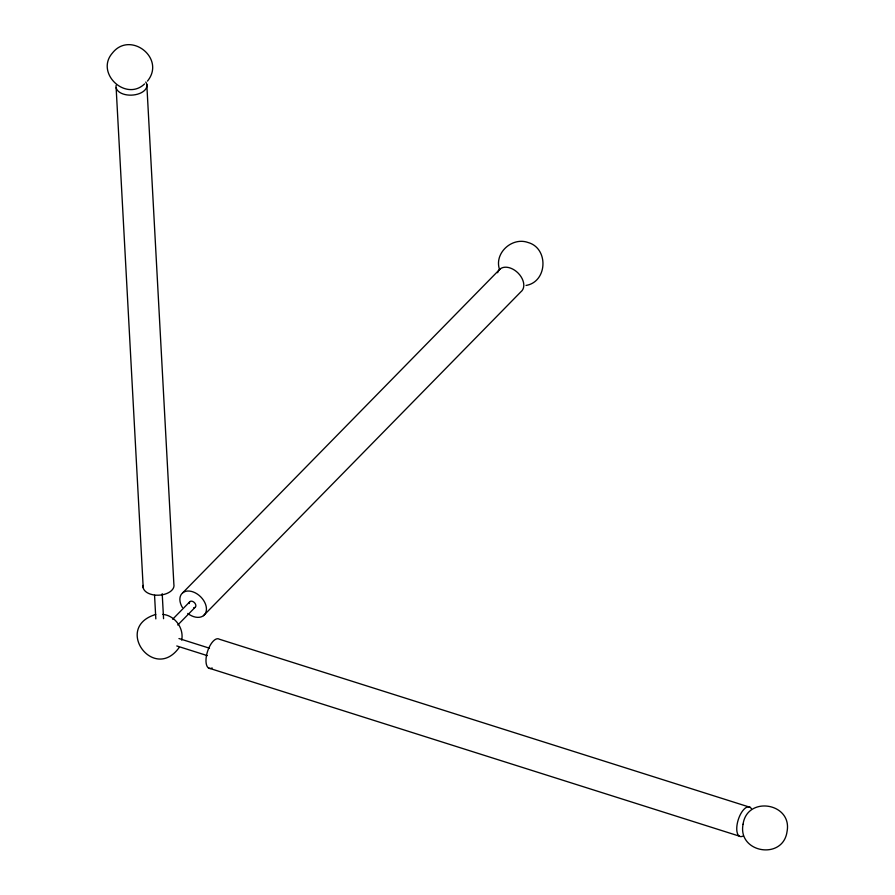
<?xml version="1.0" encoding="UTF-8"?>
<svg xmlns="http://www.w3.org/2000/svg" width="895" height="895" viewBox="0 0 895 895"><rect width="100%" height="100%" fill="white"/><g stroke="black" fill="none" stroke-linecap="round" stroke-linejoin="round"><path stroke-width="1.34" d="M181.696 640.126C184.101 628.29 174.972 615.57 162.879 614.373M147.474 81.098C166.101 58.242 130.133 30.408 112.423 53.04C94.881 73.01 125.792 101.929 144.554 83.94M179.101 647.588C153.962 682.695 113.05 627.216 155.764 614.451M182.815 592.725L500.182 268.914M172.668 619.228L189.986 601.563M177.769 625.012L195.076 607.358M203.489 615.671L520.856 291.848A15.472 10.539 44.4 0 0 516.437 271.543A15.472 10.539 44.4 0 0 497.62 272.74M526.047 285.438C547.572 281.891 548.892 248.172 528.005 242.489C512.141 236.75 493.984 253.028 499.499 269.44M750.133 807.324L219.364 639.22A15.472 6.768 -72.4 0 0 206.902 653.663A15.472 6.768 -72.4 0 0 212.171 667.983M178.955 638.538L209.475 648.204M176.774 645.955L207.293 655.621M208.535 668.017L739.304 836.12M146.802 84.32L173.876 584.379A15.472 9.095 -3.1 0 1 158.527 595.197A15.472 9.095 -3.1 0 1 143.222 585.431M162.208 593.687L163.561 618.691M154.555 595.276L155.831 618.893M116.137 87.755L143.211 587.814M182.412 607.515A15.472 10.539 44.4 0 1 189.471 591.069A15.472 10.539 44.4 0 1 206.409 609.864A15.472 10.539 44.4 0 1 187.771 613.455M145.762 82.06A15.472 9.095 -3.1 0 1 133.456 94.993A15.472 9.095 -3.1 0 1 116.137 85.372M742.951 836.098A15.472 6.768 -72.4 0 1 738.218 819.831A15.472 6.768 -72.4 0 1 751.464 808.8M189.225 603.532A3.871 2.629 44.4 0 1 191.944 601.227A3.871 2.629 44.4 0 1 195.737 604.83A3.871 2.629 44.4 0 1 193.678 607.761M743.063 824.228C737.424 852.913 783.013 860.531 787.029 831.645C792.679 802.949 747.079 795.331 743.063 824.228"/></g></svg>
